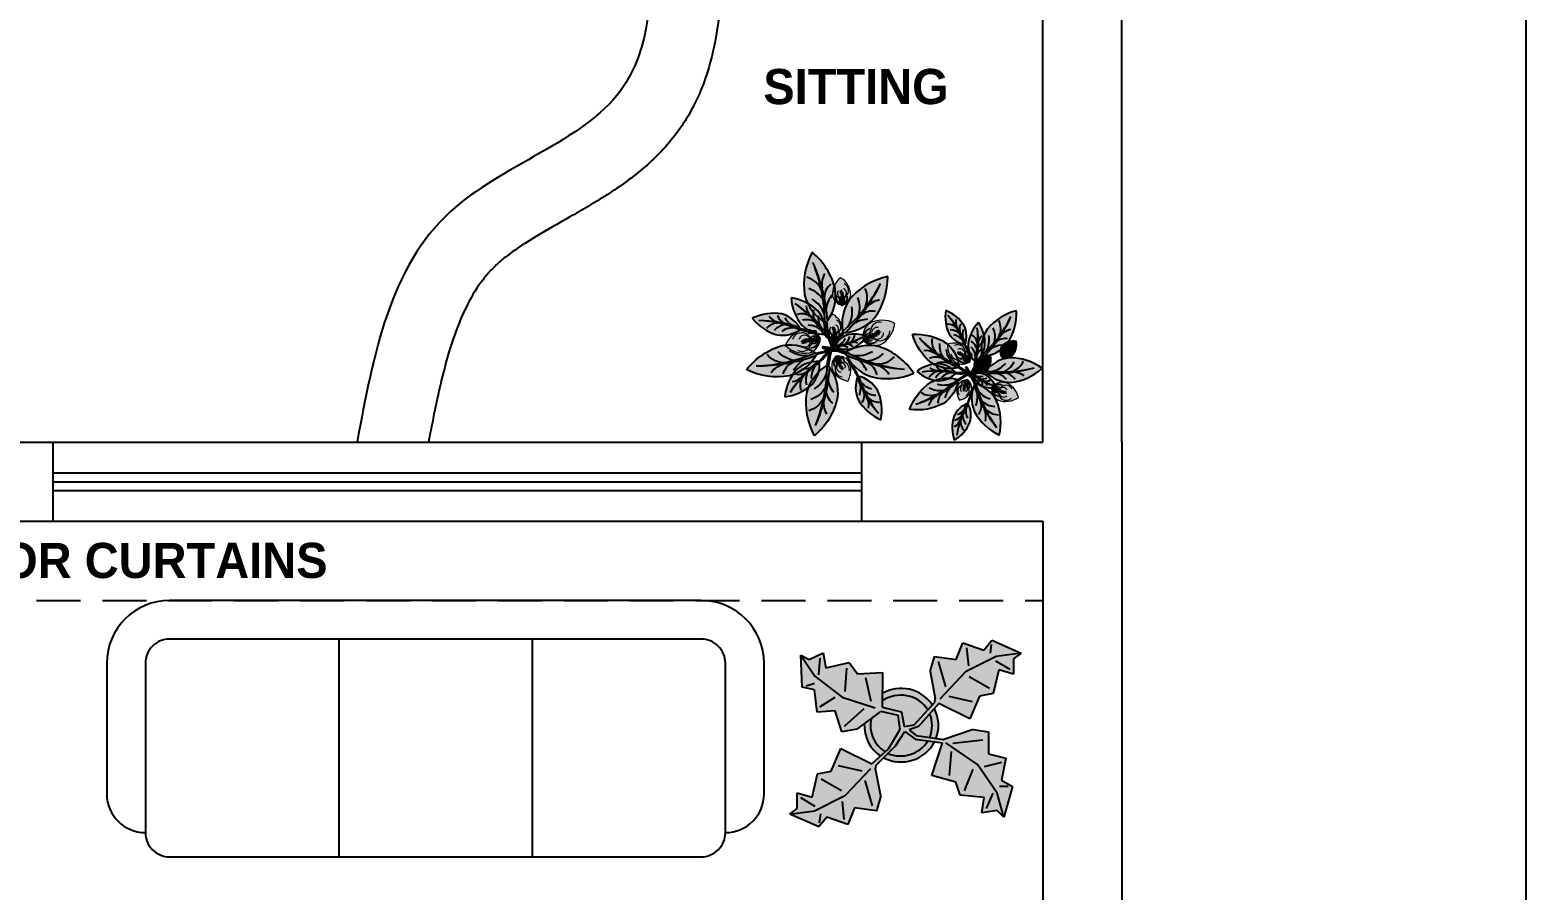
# Model space of a CAD drawing. Header units: inches. Extents: x 9636 to 21597, y -10243 to 557.
# Drawn here: x 14140.9 to 14311.1, y -8409.4 to -8311.6 of the extents above; entities that cross this region are included whole.
import ezdxf

# ---------------------------------------------------------------- set-up
doc = ezdxf.new("R2010")
doc.units = ezdxf.units.IN
doc.header["$MEASUREMENT"] = 0
doc.linetypes.add('DASHED', pattern=[0.75, 0.5, -0.25])
doc.layers.add('IEL-HATCH-002', color=7, linetype='Continuous')
doc.layers.add('MESA', color=7, linetype='Continuous')
doc.styles.add('HEMI', font='stylu.ttf')

# ---------------------------------------------------------------- blocks, each defined once
blk = doc.blocks.new('rthjr')
for p, q in [((3335.61, 665.8), (3275.11, 665.8)), ((3294.36, 661.4), (3294.36, 636.65)), ((3316.36, 661.4), (3316.36, 636.65)), ((3267.96, 658.65), (3267.96, 643.8)), ((3342.76, 643.8), (3342.76, 658.65))]:
    blk.add_line(p, q)
blk.add_lwpolyline([(3275.11, 636.65), (3335.61, 636.65, 0.414214), (3338.36, 639.4), (3338.36, 658.65, 0.414214), (3335.61, 661.4), (3275.11, 661.4, 0.414214), (3272.36, 658.65), (3272.36, 639.4, 0.414214)], format="xyb", close=True)
for centre, radius, start, end in [((3275.11, 658.65), 7.15, 90, 180), ((3335.61, 658.65), 7.15, 0, 90), ((3272.36, 643.8), 4.4, 180, 270), ((3338.36, 643.8), 4.4, 270, 0)]:
    blk.add_arc(centre, radius, start, end)
blk = doc.blocks.new('wegg')
at = {"layer": 'IEL-HATCH-002', "transparency": 33554687}
h = blk.add_hatch(color=256, dxfattribs=at)
h.dxf.hatch_style = 1
h.set_gradient(color1=(88, 186, 72), color2=(19, 103, 52), name='CYLINDER')
h.paths.add_polyline_path([(3815.98, 785.14), (3818.28, 787.76), (3821.8, 786.01), (3822.92, 788.61), (3824.47, 788.9), (3825.1, 791.57), (3826.79, 791.08), (3826.78, 792.84), (3827.63, 793.48), (3824.32, 794.95), (3823.4, 793.82), (3821.01, 794.66), (3820.24, 792.76), (3817.78, 793.1), (3817.29, 791.41), (3817.86, 788.32), (3817.81, 787.92), (3815.47, 785.33), (3814.33, 785.14), (3814.04, 786.8), (3811.83, 787.35), (3811.86, 791.28), (3809.02, 791.15), (3808.09, 792.41), (3805.41, 791.8), (3805.11, 793.54), (3803.53, 792.76), (3802.59, 793.24), (3802.72, 789.62), (3804.13, 789.3), (3804.43, 786.78), (3806.48, 786.92), (3807.24, 784.55), (3808.98, 784.85), (3811.51, 786.72), (3811.67, 786.88), (3813.61, 786.43), (3813.83, 784.78), (3812.57, 782.62), (3810.66, 780.91), (3807.14, 782.66), (3806.02, 780.06), (3804.47, 779.77), (3803.85, 777.1), (3802.16, 777.59), (3802.16, 775.83), (3801.32, 775.19), (3804.63, 773.72), (3805.54, 774.85), (3807.93, 774.01), (3808.7, 775.91), (3811.17, 775.57), (3811.66, 777.26), (3811.09, 780.35), (3811.13, 780.75), (3813.33, 782.94), (3814.4, 784.59), (3815.57, 783.69), (3818.71, 783.29), (3817.47, 779.56), (3820.2, 778.82), (3820.7, 777.32), (3823.43, 777.07), (3823.19, 775.33), (3824.93, 775.58), (3825.67, 774.84), (3826.67, 778.32), (3825.42, 779.06), (3825.92, 781.55), (3823.93, 782.05), (3823.93, 784.54), (3822.19, 784.79), (3818.84, 783.68), (3815.69, 784.14), (3814.9, 784.78)])
at = {"layer": 'IEL-HATCH-002', "true_color": 0x9e7e57, "transparency": 33554687}
h = blk.add_hatch(color=45, dxfattribs=at)
h.dxf.hatch_style = 1
h.paths.add_polyline_path([(3811.83, 788.05), (3811.83, 787.35), (3814.04, 786.8), (3814.33, 785.14), (3815.47, 785.33), (3817.03, 787.05, 0.422139)])
h.paths.add_polyline_path([(3813.83, 784.78), (3813.61, 786.43), (3811.67, 786.88), (3811.51, 786.72), (3810.57, 786.03, 0.320152), (3812.18, 782.28), (3812.57, 782.62)])
h.paths.add_polyline_path([(3817.04, 783.51), (3815.57, 783.69), (3814.4, 784.59), (3813.33, 782.94), (3812.47, 782.08, 0.36519)])
h.paths.add_polyline_path([(3817.27, 786.61), (3815.98, 785.14), (3814.9, 784.78), (3815.69, 784.14), (3817.25, 783.91, 0.188383)])
at = {"layer": 'IEL-HATCH-002', "true_color": 0x735c3f, "transparency": 33554687}
h = blk.add_hatch(color=37, dxfattribs=at)
h.dxf.hatch_style = 1
h.paths.add_polyline_path([(3811.84, 788.9), (3811.83, 788.05, -0.422139), (3817.03, 787.05), (3817.54, 787.61, 0.390322)])
h.paths.add_polyline_path([(3817.78, 787.19), (3817.27, 786.61, -0.188383), (3817.25, 783.91), (3817.98, 783.8, 0.204823)])
h.paths.add_polyline_path([(3817.79, 783.41), (3817.04, 783.51, -0.36519), (3812.47, 782.08), (3811.98, 781.6, 0.411659)])
h = blk.add_hatch(color=37, dxfattribs=at)
h.dxf.hatch_style = 1
h.paths.add_polyline_path([(3810.57, 786.03), (3809.79, 785.46, 0.259563), (3811.64, 781.79), (3812.18, 782.28, -0.320152)])
for p, q in [((3803.53, 792.76), (3805.11, 793.54)), ((3805.11, 793.54), (3805.41, 791.8)), ((3820.24, 792.76), (3821.01, 794.66)), ((3821.01, 794.66), (3823.4, 793.82)), ((3821.43, 794.1), (3821.65, 792.06)), ((3823.4, 793.82), (3824.32, 794.95)), ((3824.25, 794.46), (3824.11, 793.47)), ((3824.32, 794.95), (3827.63, 793.48)), ((3827.63, 793.48), (3824.81, 793.12)), ((3827.63, 793.48), (3826.78, 792.84)), ((3802.72, 789.62), (3802.59, 793.24)), ((3802.59, 793.24), (3803.53, 792.76)), ((3802.59, 793.24), (3804.15, 790.87)), ((3804.62, 791.02), (3804.79, 792.91)), ((3805.41, 791.8), (3808.09, 792.41)), ((3807.77, 791.79), (3807.59, 789.11)), ((3808.09, 792.41), (3809.02, 791.15)), ((3817.29, 791.41), (3817.78, 793.1)), ((3817.78, 793.1), (3820.24, 792.76)), ((3818.2, 792.54), (3819.05, 789.66)), ((3824.81, 793.12), (3821.3, 791.35)), ((3824.74, 792.63), (3826.36, 791.65)), ((3826.78, 792.84), (3826.79, 791.08)), ((3803.19, 789.78), (3804.14, 790.08)), ((3804.15, 790.87), (3807.27, 788.49)), ((3809.02, 791.15), (3811.86, 791.28)), ((3810.57, 787.99), (3809.96, 790.67)), ((3811.86, 791.28), (3811.83, 787.35)), ((3817.29, 791.41), (3817.86, 788.32)), ((3821.3, 791.35), (3818.41, 788.26)), ((3824.05, 789.46), (3821.72, 790.79)), ((3825.1, 791.57), (3824.47, 788.9)), ((3826.79, 791.08), (3825.1, 791.57)), ((3804.13, 789.3), (3802.72, 789.62)), ((3804.43, 786.78), (3804.13, 789.3)), ((3804.75, 787.4), (3806.49, 788.49)), ((3807.27, 788.49), (3811.04, 787.27)), ((3817.81, 787.92), (3817.86, 788.32)), ((3819.41, 788.61), (3822.08, 787.98)), ((3822.92, 788.61), (3821.8, 786.01)), ((3824.47, 788.9), (3822.92, 788.61)), ((3806.48, 786.92), (3804.43, 786.78)), ((3807.24, 784.55), (3806.48, 786.92)), ((3807.56, 785.18), (3809.78, 787.21)), ((3808.98, 784.85), (3811.51, 786.72)), ((3811.51, 786.72), (3811.67, 786.88)), ((3811.67, 786.88), (3813.61, 786.43)), ((3811.83, 787.35), (3814.04, 786.8)), ((3814.04, 786.8), (3814.33, 785.14)), ((3815.47, 785.33), (3817.81, 787.92)), ((3818.28, 787.76), (3815.98, 785.14)), ((3821.8, 786.01), (3818.28, 787.76)), ((3813.61, 786.43), (3813.61, 786.43)), ((3813.61, 786.43), (3813.83, 784.78)), ((3814.33, 785.14), (3815.47, 785.33)), ((3815.98, 785.14), (3814.9, 784.78)), ((3808.98, 784.85), (3807.24, 784.55)), ((3812.57, 782.62), (3813.83, 784.78)), ((3813.33, 782.94), (3814.4, 784.59)), ((3814.4, 784.59), (3815.57, 783.69)), ((3814.9, 784.78), (3815.69, 784.14)), ((3815.57, 783.69), (3818.71, 783.29)), ((3815.69, 784.14), (3818.84, 783.68)), ((3817.47, 779.56), (3818.71, 783.29)), ((3822.19, 784.79), (3818.84, 783.68)), ((3822.69, 780.81), (3819.07, 783.28)), ((3819.87, 783.24), (3823.27, 783.64)), ((3822.19, 784.79), (3823.93, 784.54)), ((3823.93, 784.54), (3823.93, 782.05)), ((3806.02, 780.06), (3807.14, 782.66)), ((3807.14, 782.66), (3810.66, 780.91)), ((3812.57, 782.62), (3810.66, 780.91)), ((3811.13, 780.75), (3813.33, 782.94)), ((3819.7, 782.3), (3819.46, 779.56)), ((3823.93, 782.05), (3825.92, 781.55)), ((3825.92, 781.55), (3825.42, 779.06)), ((3804.47, 779.77), (3806.02, 780.06)), ((3809.54, 780.06), (3806.86, 780.69)), ((3807.65, 777.32), (3810.54, 780.37)), ((3811.09, 780.35), (3811.13, 780.75)), ((3811.66, 777.26), (3811.09, 780.35)), ((3821.2, 777.82), (3822.19, 780.31)), ((3824.93, 777.57), (3822.69, 780.81)), ((3825.42, 781.05), (3823.43, 780.56)), ((3803.85, 777.1), (3804.47, 779.77)), ((3804.9, 779.21), (3807.22, 777.88)), ((3810.74, 776.13), (3809.89, 779.01)), ((3820.2, 778.82), (3817.47, 779.56)), ((3820.7, 777.32), (3820.2, 778.82)), ((3826.17, 778.32), (3825.18, 778.32)), ((3825.42, 779.06), (3826.67, 778.32)), ((3826.67, 778.32), (3825.67, 774.84)), ((3802.16, 775.83), (3802.16, 777.59)), ((3802.16, 777.59), (3803.85, 777.1)), ((3804.2, 776.04), (3802.58, 777.02)), ((3804.13, 775.55), (3807.65, 777.32)), ((3807.51, 774.57), (3807.3, 776.61)), ((3811.66, 777.26), (3811.17, 775.57)), ((3823.43, 777.07), (3820.7, 777.32)), ((3823.19, 775.33), (3823.43, 777.07)), ((3824.43, 777.57), (3823.68, 775.83)), ((3825.67, 774.84), (3824.93, 777.57)), ((3801.32, 775.19), (3802.16, 775.83)), ((3801.32, 775.19), (3804.13, 775.55)), ((3804.63, 773.72), (3801.32, 775.19)), ((3805.54, 774.85), (3804.63, 773.72)), ((3804.7, 774.21), (3804.84, 775.2)), ((3807.93, 774.01), (3805.54, 774.85)), ((3808.7, 775.91), (3807.93, 774.01)), ((3811.17, 775.57), (3808.7, 775.91)), ((3824.93, 775.58), (3823.19, 775.33)), ((3825.67, 774.84), (3824.93, 775.58))]:
    blk.add_line(p, q)
for centre, radius, start, end in [((3813.99, 785.17), 4.31, 34.6099, 120.1028), ((3813.95, 785.02), 3.69, 33.3774, 124.9414), ((3813.8, 785.28), 3.71, 338.2396, 20.9137), ((3813.92, 785.26), 4.31, 340.2076, 26.5091), ((3814.01, 785.28), 4.22, 177.6517, 235.8548), ((3814.01, 785.28), 3.52, 167.7009, 238.6725), ((3813.97, 785.44), 4.33, 242.5812, 332.0847), ((3813.91, 785.51), 3.72, 247.3711, 327.472)]:
    blk.add_arc(centre, radius, start, end)
blk = doc.blocks.new('folha Ant')
at = {"layer": 'MESA', "ltscale": 0.8}
h = blk.add_hatch(color=85, dxfattribs=at)
h.dxf.hatch_style = 1
h.set_gradient(color1=(103, 159, 96), color2=(179, 207, 175), one_color=1, tint=0.75, name='INVCURVED')
h.paths.add_polyline_path([(0.2266, 0.0676, 0.199512), (0.0989, 0.0067, 0.09675), (0.3533, 0.0075, -0.086654), (0.1023, -0.0053, 0.192489), (0.2266, -0.0624, 0.158608), (0.3953, 0.0026, 0.158608)])
h = blk.add_hatch(color=35, dxfattribs=at)
h.dxf.hatch_style = 1
h.set_gradient(color1=(179, 116, 77), color2=(114, 74, 49), one_color=1, tint=0.32, name='CURVED')
h.paths.add_polyline_path([(0.05, -0.0003), (0.0485, 0.0057, 0.033108), (0, 0, 0.809082), (0.002, -0.006, -0.032777)])
h.paths.add_polyline_path([(0.0973, 0.0049, 0.033108), (0.0485, 0.0057), (0.05, -0.0003, -0.032777), (0.0983, -0.001), (0.0953, 0.0026)])
h = blk.add_hatch(color=85, dxfattribs=at)
h.dxf.hatch_style = 1
h.set_gradient(color1=(103, 159, 96), color2=(52, 80, 48), one_color=1, tint=0.25)
h.paths.add_polyline_path([(0.3533, 0.0075, -0.09675), (0.0989, 0.0067, 0.007527), (0.0953, 0.0026, 0.014292), (0.1023, -0.0053, 0.086654)])
blk.add_lwpolyline([(0.0983, -0.001), (0.0953, 0.0026), (0.0973, 0.0049, 0.066288), (0, 0, 0.809082), (0.002, -0.006, -0.065625)], format="xyb", close=True, dxfattribs=at)
for centre, radius, start, end in [((0.2359, -0.1164), 0.1842, 92.91214, 139.76953), ((0.211, -0.2242), 0.2922, 50.90546, 86.95539), ((0.2359, 0.1215), 0.1842, 220.23047, 267.08786), ((0.2242, 0.6583), 0.6635, 259.11898, 281.22354), ((0.1912, 0.7199), 0.7306, 263.00966, 282.81986), ((0.1144, 0.1192), 0.1187, 277.64114, 318.48201), ((0.1515, 0.1013), 0.1129, 290.56342, 330.45391), ((0.211, 0.2293), 0.2922, 273.04461, 309.09454), ((0.2123, 0.0879), 0.0955, 283.00127, 333.19107), ((0.1127, -0.1239), 0.1214, 41.75279, 70.10606), ((0.1853, -0.0821), 0.0727, 27.73756, 79.23475), ((0.2381, -0.0995), 0.0902, 48.80268, 88.01103)]:
    blk.add_arc(centre, radius, start, end, dxfattribs=at)
blk = doc.blocks.new('folha A')
at = {"layer": 'MESA', "ltscale": 0.8}
h = blk.add_hatch(color=7, dxfattribs=at)
h.dxf.hatch_style = 1
h.set_gradient(color1=(237, 238, 238), one_color=1, tint=1)
h.paths.add_polyline_path([(0.15, 0, 0.256909), (0.0543, 0.05, 0.240303), (0.0028, 0.0075, -0.358381), (0.0489, 0.0306, 0.270233), (0, 0, -0.348977), (0.0363, 0.0149, 0.25095), (0.0039, 0, -0.245389), (0.0298, 0.008, 0.153246), (0.0082, 0, 0.15184), (0.0296, -0.008, 0.001374), (0.0298, -0.008, -0.245389), (0.0039, 0, 0.25095), (0.0363, -0.0149, -0.348977), (0, 0, 0.270233), (0.0489, -0.0306, -0.358381), (0.0028, -0.0075, 0.240303), (0.0543, -0.05, 0.256909)])
edge = h.paths.add_edge_path(flags=16)
edge.add_arc((0.0098, 0.0552), 0.0552, 269.91603, 271.41539, ccw=False)
edge.add_arc((0.011, -0.0487), 0.0487, 89.81625, 91.51517, ccw=False)
edge.add_arc((0.0098, 0.0552), 0.0552, 271.41539, 288.97446)
edge.add_spline(control_points=[(0.0278, 0.003), (0.0281, 0.003), (0.03, 0.0028), (0.032, 0.0025), (0.0337, 0.0022)], knot_values=[0.247151, 0.247151, 0.247151, 0.247151, 0.247786, 0.253074, 0.253074, 0.253074, 0.253074], degree=3, periodic=0)
edge.add_spline(control_points=[(0.0337, 0.0022), (0.0349, 0.0021), (0.0361, 0.0019), (0.0372, 0.0017)], knot_values=[0.243636, 0.243636, 0.243636, 0.243636, 0.247151, 0.247151, 0.247151, 0.247151], degree=3, periodic=0)
edge.add_spline(control_points=[(0.0372, 0.0017), (0.0385, 0.0015), (0.0405, 0.0013), (0.0424, 0.0011), (0.0431, 0.0011)], knot_values=[0.23773, 0.23773, 0.23773, 0.23773, 0.241748, 0.243636, 0.243636, 0.243636, 0.243636], degree=3, periodic=0)
edge.add_spline(control_points=[(0.0431, 0.0011), (0.044, 0.001), (0.045, 0.001), (0.0459, 0.001)], knot_values=[0.234818, 0.234818, 0.234818, 0.234818, 0.23773, 0.23773, 0.23773, 0.23773], degree=3, periodic=0)
edge.add_spline(control_points=[(0.0459, 0.001), (0.0472, 0.0009), (0.0485, 0.0009), (0.0498, 0.0009)], knot_values=[0.230931, 0.230931, 0.230931, 0.230931, 0.234818, 0.234818, 0.234818, 0.234818], degree=3, periodic=0)
edge.add_spline(control_points=[(0.0498, 0.0009), (0.0513, 0.0009), (0.0528, 0.0009), (0.0543, 0.0009)], knot_values=[0.226471, 0.226471, 0.226471, 0.226471, 0.230931, 0.230931, 0.230931, 0.230931], degree=3, periodic=0)
edge.add_spline(control_points=[(0.0543, 0.0009), (0.0547, 0.0009), (0.0564, 0.001), (0.0581, 0.001), (0.0594, 0.0011)], knot_values=[0.221526, 0.221526, 0.221526, 0.221526, 0.222579, 0.226471, 0.226471, 0.226471, 0.226471], degree=3, periodic=0)
edge.add_spline(control_points=[(0.0594, 0.0011), (0.0609, 0.0012), (0.0623, 0.0014), (0.0637, 0.0017)], knot_values=[0.217168, 0.217168, 0.217168, 0.217168, 0.221526, 0.221526, 0.221526, 0.221526], degree=3, periodic=0)
edge.add_spline(control_points=[(0.0637, 0.0017), (0.0648, 0.002), (0.066, 0.0024), (0.0672, 0.0029), (0.0674, 0.003)], knot_values=[0.213164, 0.213164, 0.213164, 0.213164, 0.216463, 0.217168, 0.217168, 0.217168, 0.217168], degree=3, periodic=0)
edge.add_spline(control_points=[(0.0674, 0.003), (0.0685, 0.0035), (0.07, 0.0044), (0.0718, 0.0051), (0.0724, 0.0052)], knot_values=[0.207777, 0.207777, 0.207777, 0.207777, 0.211372, 0.213164, 0.213164, 0.213164, 0.213164], degree=3, periodic=0)
edge.add_spline(control_points=[(0.0724, 0.0052), (0.0729, 0.0053), (0.0744, 0.0054), (0.0757, 0.0044), (0.0762, 0.0036)], knot_values=[0.203445, 0.203445, 0.203445, 0.203445, 0.204995, 0.207777, 0.207777, 0.207777, 0.207777], degree=3, periodic=0)
edge.add_spline(control_points=[(0.0762, 0.0036), (0.0763, 0.0036), (0.0768, 0.0026), (0.0767, 0.0012), (0.0763, 0), (0.0763, -0.0001)], knot_values=[0.199694, 0.199694, 0.199694, 0.199694, 0.199863, 0.203137, 0.203445, 0.203445, 0.203445, 0.203445], degree=3, periodic=0)
edge.add_spline(control_points=[(0.0763, -0.0001), (0.0761, -0.0008), (0.0757, -0.0017), (0.075, -0.0024), (0.0748, -0.0026)], knot_values=[0.196756, 0.196756, 0.196756, 0.196756, 0.198903, 0.199694, 0.199694, 0.199694, 0.199694], degree=3, periodic=0)
edge.add_spline(control_points=[(0.0748, -0.0026), (0.0743, -0.0031), (0.0734, -0.0037), (0.0725, -0.0042), (0.0722, -0.0043)], knot_values=[0.193643, 0.193643, 0.193643, 0.193643, 0.195869, 0.196756, 0.196756, 0.196756, 0.196756], degree=3, periodic=0)
edge.add_spline(control_points=[(0.0722, -0.0043), (0.0708, -0.0049), (0.0694, -0.0052), (0.0678, -0.0054)], knot_values=[0.189135, 0.189135, 0.189135, 0.189135, 0.193643, 0.193643, 0.193643, 0.193643], degree=3, periodic=0)
edge.add_spline(control_points=[(0.0678, -0.0054), (0.0677, -0.0054), (0.0667, -0.0056), (0.0657, -0.0057), (0.0648, -0.0058)], knot_values=[0.186092, 0.186092, 0.186092, 0.186092, 0.186502, 0.189135, 0.189135, 0.189135, 0.189135], degree=3, periodic=0)
edge.add_spline(control_points=[(0.0648, -0.0058), (0.0635, -0.0059), (0.0621, -0.006), (0.0608, -0.0061)], knot_values=[0.182083, 0.182083, 0.182083, 0.182083, 0.186092, 0.186092, 0.186092, 0.186092], degree=3, periodic=0)
edge.add_spline(control_points=[(0.0608, -0.0061), (0.0596, -0.0062), (0.0584, -0.0062), (0.0571, -0.0062)], knot_values=[0.178391, 0.178391, 0.178391, 0.178391, 0.182083, 0.182083, 0.182083, 0.182083], degree=3, periodic=0)
edge.add_spline(control_points=[(0.0571, -0.0062), (0.0568, -0.0062), (0.0555, -0.0063), (0.0543, -0.0063), (0.0534, -0.0063)], knot_values=[0.17468, 0.17468, 0.17468, 0.17468, 0.175797, 0.178391, 0.178391, 0.178391, 0.178391], degree=3, periodic=0)
edge.add_spline(control_points=[(0.0534, -0.0063), (0.0525, -0.0063), (0.0516, -0.0063), (0.0506, -0.0063)], knot_values=[0.171864, 0.171864, 0.171864, 0.171864, 0.17468, 0.17468, 0.17468, 0.17468], degree=3, periodic=0)
edge.add_spline(control_points=[(0.0506, -0.0063), (0.0494, -0.0063), (0.0482, -0.0063), (0.047, -0.0062)], knot_values=[0.16826, 0.16826, 0.16826, 0.16826, 0.171864, 0.171864, 0.171864, 0.171864], degree=3, periodic=0)
edge.add_spline(control_points=[(0.047, -0.0062), (0.0453, -0.0061), (0.0434, -0.006), (0.0414, -0.0057), (0.0411, -0.0057)], knot_values=[0.162342, 0.162342, 0.162342, 0.162342, 0.167388, 0.16826, 0.16826, 0.16826, 0.16826], degree=3, periodic=0)
edge.add_spline(control_points=[(0.0411, -0.0057), (0.0399, -0.0055), (0.0386, -0.0053), (0.0374, -0.005)], knot_values=[0.158654, 0.158654, 0.158654, 0.158654, 0.162342, 0.162342, 0.162342, 0.162342], degree=3, periodic=0)
edge.add_spline(control_points=[(0.0374, -0.005), (0.0365, -0.0049), (0.0357, -0.0047), (0.0348, -0.0045)], knot_values=[0.156033, 0.156033, 0.156033, 0.156033, 0.158654, 0.158654, 0.158654, 0.158654], degree=3, periodic=0)
edge.add_spline(control_points=[(0.0348, -0.0045), (0.0335, -0.0043), (0.0317, -0.004), (0.03, -0.0037), (0.0295, -0.0036)], knot_values=[0.15048, 0.15048, 0.15048, 0.15048, 0.154549, 0.156033, 0.156033, 0.156033, 0.156033], degree=3, periodic=0)
edge.add_arc((0.011, -0.0487), 0.0487, 67.70537, 89.81625)
at = {"layer": 'MESA', "lineweight": 5, "ltscale": 0.8}
h = blk.add_hatch(color=83, dxfattribs=at)
h.dxf.hatch_style = 1
h.set_gradient(color1=(117, 211, 105), one_color=1, tint=1)
h.paths.add_polyline_path([(0.0489, 0.0306, 0.358381), (0.0028, 0.0075, 0.02724), (0, 0, -0.270233)])
h.paths.add_polyline_path([(0.0039, 0, -0.25095), (0.0363, 0.0149, 0.348977), (0, 0, 0.348977), (0.0363, -0.0149, -0.25095)])
h.paths.add_polyline_path([(0.0298, 0.008, 0.245389), (0.0039, 0, 0.245389), (0.0298, -0.008, -0.153246), (0.0082, 0, -0.153246)], flags=17)
h.paths.add_polyline_path([(0, 0, 0.02724), (0.0028, -0.0075, 0.358381), (0.0489, -0.0306, -0.270233)])
h = blk.add_hatch(color=95, dxfattribs=at)
h.dxf.hatch_style = 1
h.set_gradient(color1=(68, 182, 53), color2=(121, 213, 109), one_color=1, tint=0.63, name='CYLINDER')
edge = h.paths.add_edge_path()
edge.add_spline(control_points=[(0.0722, -0.0043), (0.0725, -0.0042), (0.0734, -0.0037), (0.0743, -0.0031), (0.0748, -0.0026)], knot_values=[0.193643, 0.193643, 0.193643, 0.193643, 0.194531, 0.196756, 0.196756, 0.196756, 0.196756], degree=3, periodic=0)
edge.add_spline(control_points=[(0.0748, -0.0026), (0.075, -0.0024), (0.0757, -0.0017), (0.0761, -0.0008), (0.0763, -0.0001)], knot_values=[0.196756, 0.196756, 0.196756, 0.196756, 0.197548, 0.199694, 0.199694, 0.199694, 0.199694], degree=3, periodic=0)
edge.add_spline(control_points=[(0.0763, -0.0001), (0.0763, 0), (0.0767, 0.0012), (0.0768, 0.0026), (0.0763, 0.0036), (0.0762, 0.0036)], knot_values=[0.199694, 0.199694, 0.199694, 0.199694, 0.200002, 0.203276, 0.203445, 0.203445, 0.203445, 0.203445], degree=3, periodic=0)
edge.add_spline(control_points=[(0.0762, 0.0036), (0.0757, 0.0044), (0.0744, 0.0054), (0.0729, 0.0053), (0.0724, 0.0052)], knot_values=[0.203445, 0.203445, 0.203445, 0.203445, 0.206228, 0.207777, 0.207777, 0.207777, 0.207777], degree=3, periodic=0)
edge.add_spline(control_points=[(0.0724, 0.0052), (0.0718, 0.0051), (0.07, 0.0044), (0.0685, 0.0035), (0.0674, 0.003)], knot_values=[0.207777, 0.207777, 0.207777, 0.207777, 0.20957, 0.213164, 0.213164, 0.213164, 0.213164], degree=3, periodic=0)
edge.add_spline(control_points=[(0.0674, 0.003), (0.0672, 0.0029), (0.066, 0.0024), (0.0648, 0.002), (0.0637, 0.0017)], knot_values=[0.213164, 0.213164, 0.213164, 0.213164, 0.213868, 0.217168, 0.217168, 0.217168, 0.217168], degree=3, periodic=0)
edge.add_spline(control_points=[(0.0637, 0.0017), (0.0623, 0.0014), (0.0609, 0.0012), (0.0594, 0.0011)], knot_values=[0.217168, 0.217168, 0.217168, 0.217168, 0.221526, 0.221526, 0.221526, 0.221526], degree=3, periodic=0)
edge.add_spline(control_points=[(0.0594, 0.0011), (0.0581, 0.001), (0.0564, 0.001), (0.0547, 0.0009), (0.0543, 0.0009)], knot_values=[0.221526, 0.221526, 0.221526, 0.221526, 0.225418, 0.226471, 0.226471, 0.226471, 0.226471], degree=3, periodic=0)
edge.add_spline(control_points=[(0.0543, 0.0009), (0.0528, 0.0009), (0.0513, 0.0009), (0.0498, 0.0009)], knot_values=[0.226471, 0.226471, 0.226471, 0.226471, 0.230931, 0.230931, 0.230931, 0.230931], degree=3, periodic=0)
edge.add_spline(control_points=[(0.0498, 0.0009), (0.0485, 0.0009), (0.0472, 0.0009), (0.0459, 0.001)], knot_values=[0.230931, 0.230931, 0.230931, 0.230931, 0.234818, 0.234818, 0.234818, 0.234818], degree=3, periodic=0)
edge.add_spline(control_points=[(0.0459, 0.001), (0.045, 0.001), (0.044, 0.001), (0.0431, 0.0011)], knot_values=[0.234818, 0.234818, 0.234818, 0.234818, 0.23773, 0.23773, 0.23773, 0.23773], degree=3, periodic=0)
edge.add_spline(control_points=[(0.0431, 0.0011), (0.0424, 0.0011), (0.0405, 0.0013), (0.0385, 0.0015), (0.0372, 0.0017)], knot_values=[0.23773, 0.23773, 0.23773, 0.23773, 0.239619, 0.243636, 0.243636, 0.243636, 0.243636], degree=3, periodic=0)
edge.add_spline(control_points=[(0.0372, 0.0017), (0.0361, 0.0019), (0.0349, 0.0021), (0.0337, 0.0022)], knot_values=[0.243636, 0.243636, 0.243636, 0.243636, 0.247151, 0.247151, 0.247151, 0.247151], degree=3, periodic=0)
edge.add_spline(control_points=[(0.0337, 0.0022), (0.032, 0.0025), (0.03, 0.0028), (0.0281, 0.003), (0.0278, 0.003)], knot_values=[0.247151, 0.247151, 0.247151, 0.247151, 0.25244, 0.253074, 0.253074, 0.253074, 0.253074], degree=3, periodic=0)
edge.add_arc((0.011, 0.0487), 0.0487, 271.51517, 290.22735, ccw=False)
edge.add_arc((0.011, -0.0487), 0.0487, 67.70537, 88.48483, ccw=False)
edge.add_spline(control_points=[(0.0295, -0.0036), (0.03, -0.0037), (0.0317, -0.004), (0.0335, -0.0043), (0.0348, -0.0045)], knot_values=[0.15048, 0.15048, 0.15048, 0.15048, 0.151964, 0.156033, 0.156033, 0.156033, 0.156033], degree=3, periodic=0)
edge.add_spline(control_points=[(0.0348, -0.0045), (0.0357, -0.0047), (0.0365, -0.0049), (0.0374, -0.005)], knot_values=[0.156033, 0.156033, 0.156033, 0.156033, 0.158654, 0.158654, 0.158654, 0.158654], degree=3, periodic=0)
edge.add_spline(control_points=[(0.0374, -0.005), (0.0386, -0.0053), (0.0399, -0.0055), (0.0411, -0.0057)], knot_values=[0.158654, 0.158654, 0.158654, 0.158654, 0.162342, 0.162342, 0.162342, 0.162342], degree=3, periodic=0)
edge.add_spline(control_points=[(0.0411, -0.0057), (0.0414, -0.0057), (0.0434, -0.006), (0.0453, -0.0061), (0.047, -0.0062)], knot_values=[0.162342, 0.162342, 0.162342, 0.162342, 0.163214, 0.16826, 0.16826, 0.16826, 0.16826], degree=3, periodic=0)
edge.add_spline(control_points=[(0.047, -0.0062), (0.0482, -0.0063), (0.0494, -0.0063), (0.0506, -0.0063)], knot_values=[0.16826, 0.16826, 0.16826, 0.16826, 0.171864, 0.171864, 0.171864, 0.171864], degree=3, periodic=0)
edge.add_spline(control_points=[(0.0506, -0.0063), (0.0516, -0.0063), (0.0525, -0.0063), (0.0534, -0.0063)], knot_values=[0.171864, 0.171864, 0.171864, 0.171864, 0.17468, 0.17468, 0.17468, 0.17468], degree=3, periodic=0)
edge.add_spline(control_points=[(0.0534, -0.0063), (0.0543, -0.0063), (0.0555, -0.0063), (0.0568, -0.0062), (0.0571, -0.0062)], knot_values=[0.17468, 0.17468, 0.17468, 0.17468, 0.177274, 0.178391, 0.178391, 0.178391, 0.178391], degree=3, periodic=0)
edge.add_spline(control_points=[(0.0571, -0.0062), (0.0584, -0.0062), (0.0596, -0.0062), (0.0608, -0.0061)], knot_values=[0.178391, 0.178391, 0.178391, 0.178391, 0.182083, 0.182083, 0.182083, 0.182083], degree=3, periodic=0)
edge.add_spline(control_points=[(0.0608, -0.0061), (0.0621, -0.006), (0.0635, -0.0059), (0.0648, -0.0058)], knot_values=[0.182083, 0.182083, 0.182083, 0.182083, 0.186092, 0.186092, 0.186092, 0.186092], degree=3, periodic=0)
edge.add_spline(control_points=[(0.0648, -0.0058), (0.0657, -0.0057), (0.0667, -0.0056), (0.0677, -0.0054), (0.0678, -0.0054)], knot_values=[0.186092, 0.186092, 0.186092, 0.186092, 0.188726, 0.189135, 0.189135, 0.189135, 0.189135], degree=3, periodic=0)
edge.add_spline(control_points=[(0.0678, -0.0054), (0.0694, -0.0052), (0.0708, -0.0049), (0.0722, -0.0043)], knot_values=[0.189135, 0.189135, 0.189135, 0.189135, 0.193643, 0.193643, 0.193643, 0.193643], degree=3, periodic=0)
at = {"layer": 'MESA', "lineweight": 9, "ltscale": 0.8}
for p, q in [((0.0299, -0.0008), (0.0236, 0.0003)), ((0.0324, 0.0004), (0.0358, 0.0051)), ((0.0367, 0.001), (0.0414, 0.0073)), ((0.0435, -0.0027), (0.0427, 0.0041)), ((0.0455, -0.0007), (0.0466, 0.0032)), ((0.0507, -0.0021), (0.0477, 0.0086)), ((0.0545, -0.0006), (0.0538, 0.005)), ((0.0604, -0.0013), (0.0571, 0.0065)), ((0.0637, -0.0003), (0.0638, 0.0057)), ((0.0674, 0.0003), (0.0674, 0.0088)), ((0.071, 0.0011), (0.0736, 0.0087)), ((0.0744, 0.0005), (0.0836, -0.0024)), ((0.0745, 0.0023), (0.0809, 0.0072)), ((0.0331, -0.0017), (0.0356, -0.0058)), ((0.0359, -0.0021), (0.0384, -0.0071)), ((0.04, -0.0018), (0.0423, -0.0098)), ((0.0474, -0.0047), (0.0459, -0.0105)), ((0.0512, -0.005), (0.0493, -0.009)), ((0.0546, -0.0037), (0.0519, -0.0097)), ((0.0571, -0.0045), (0.0573, -0.0126)), ((0.0629, -0.0036), (0.0579, -0.0096)), ((0.0649, -0.0044), (0.0646, -0.0097)), ((0.0679, -0.003), (0.0676, -0.0121)), ((0.0718, -0.0029), (0.0733, -0.0082)), ((0.0731, -0.0013), (0.0781, -0.005))]:
    blk.add_line(p, q, dxfattribs=at)
for centre, radius, start, end in [((0.0702, -0.0218), 0.0735, 102.48764, 162.77768), ((0.0067, 0.0482), 0.0483, 273.5313, 328.711), ((0.0098, 0.0552), 0.0552, 269.91603, 311.56133), ((0.011, -0.0487), 0.0487, 43.37027, 91.51517), ((0.0655, -0.0023), 0.025, 51.97118, 139.68499), ((0.0788, 0.0012), 0.0378, 48.94459, 144.53335), ((0.0567, -0.062), 0.112, 33.59498, 91.22784), ((0.0702, 0.0218), 0.0735, 197.22232, 257.51236), ((0.0067, -0.0482), 0.0483, 31.289, 86.4687), ((0.0676, -0.0011), 0.0254, 213.67702, 332.84146), ((0.0804, 0.0017), 0.0409, 217.4348, 331.73221), ((0.0567, 0.062), 0.112, 268.77216, 326.40502)]:
    blk.add_arc(centre, radius, start, end, dxfattribs=at)
at = {"layer": 'MESA', "color": 62, "lineweight": 5, "ltscale": 0.8}
for centre, radius, start, end in [((0.0507, -0.0267), 0.0573, 91.76636, 152.2545), ((0.0275, -0.0154), 0.0315, 73.89832, 150.84957), ((0.0399, -0.009), 0.0406, 77.14264, 158.36501), ((0.034, -0.0228), 0.0378, 86.58524, 142.93515), ((0.0245, -0.0208), 0.0293, 79.57473, 134.72404), ((0.0317, -0.0305), 0.0385, 92.86525, 127.71548), ((0.0507, 0.0267), 0.0573, 207.7455, 268.23364), ((0.0275, 0.0154), 0.0315, 209.15043, 286.10168), ((0.0399, 0.009), 0.0406, 201.63499, 282.85736), ((0.034, 0.0228), 0.0378, 217.06485, 273.41476), ((0.0245, 0.0208), 0.0293, 225.27596, 280.42527), ((0.0317, 0.0305), 0.0385, 232.28452, 267.13475)]:
    blk.add_arc(centre, radius, start, end, dxfattribs=at)
blk.add_open_spline([(0.0295, -0.0036), (0.03, -0.0037), (0.0339, -0.0043), (0.0429, -0.0064), (0.0552, -0.0064), (0.0655, -0.0059), (0.0723, -0.0047), (0.0754, -0.0023), (0.0766, 0.0004), (0.0769, 0.0036), (0.0738, 0.0058), (0.0702, 0.0046), (0.0648, 0.0013), (0.0544, 0.0009), (0.0416, 0.0008), (0.0325, 0.0025), (0.0281, 0.003), (0.0278, 0.003)], degree=3, knots=[0.1504802, 0.1504802, 0.1504802, 0.1504802, 0.1519644, 0.163214, 0.177274, 0.1887256, 0.1945307, 0.1975476, 0.2000024, 0.2032763, 0.2062279, 0.2095699, 0.2138685, 0.2254176, 0.2396186, 0.2524399, 0.2530743, 0.2530743, 0.2530743, 0.2530743], dxfattribs=at)
blk = doc.blocks.new('Anturio Completa')
at = {"layer": 'MESA', "xscale": -1}
for p, rotation in [((0.0382, -0.3934), 275.9103487005754), ((0.0047, -0.3743), 209.3422747969654)]:
    blk.add_blockref('folha Ant', p, dxfattribs=dict(at, rotation=rotation))
at = {"layer": 'MESA'}
for name, p, xscale, yscale, zscale, rotation in [('folha Ant', (-0.0545, -0.3355), 0.6875195991113106, 0.6875195991113106, 0.6875195991113106, 134.6123703789177), ('folha Ant', (0.0396, -0.3604), 0.6875195991112988, 0.6875195991112988, 0.6875195991112988, 62.02852832027476), ('folha A', (0.0091, -0.3436), 0.7678141644548924, 0.7678141644548924, 0.7678141644548924, 132.2423739965674), ('folha Ant', (0.06, -0.3566), 0.4588451896756128, 0.4588451896756128, 0.4588451896756128, 214.0760858842101), ('folha Ant', (0.0225, -0.3869), 0.6875195991113231, 0.6875195991113231, 0.6875195991113231, 329.7037252995857), ('folha Ant', (0.1178, -0.4144), 0.6875195991112374, 0.6875195991112374, 0.6875195991112374, 3.732606609119444), ('folha A', (0.0322, -0.3992), 0.7678141644548586, 0.7678141644548586, 0.7678141644548586, 290.0444626994612), ('folha A', (0.0446, -0.5537), 0.7678141644548586, 0.7678141644548586, 0.7678141644548586, 290.0444626994612)]:
    blk.add_blockref(name, p, dxfattribs=dict(at, xscale=xscale, yscale=yscale, zscale=zscale, rotation=rotation))
for name, p, rotation in [('folha Ant', (0.0722, -0.3656), 180), ('folha A', (0.0917, -0.3951), 27.2090412711087), ('folha Ant', (0.0428, -0.3558), 248.0349850699403), ('folha Ant', (0.0423, -0.3813), 297.7195320534174), ('folha A', (-0.0806, -0.4387), 224.8255080541778)]:
    blk.add_blockref(name, p, dxfattribs=dict(at, rotation=rotation))

msp = doc.modelspace()

# ---------------------------------------------------------------- linework, layer by layer
for p, q in [((14256.12, -8358.47), (14256.12, -8262.47)), ((14265.12, -8358.47), (14265.12, -8262.47)), ((14024.12, -8358.47), (14256.12, -8358.47)), ((14265.12, -8358.47), (14265.12, -8699.97)), ((14029.12, -8367.47), (14256.12, -8367.47)), ((14256.12, -8367.47), (14256.12, -8559.47))]:
    msp.add_line(p, q)
at = {"color": 152, "true_color": 0x2776bb}
for p, q in [((14143.52, -8367.47), (14143.52, -8358.47)), ((14235.52, -8367.47), (14235.52, -8358.47)), ((14143.52, -8361.97), (14235.52, -8361.97)), ((14143.52, -8362.97), (14235.52, -8362.97)), ((14143.52, -8363.97), (14235.52, -8363.97))]:
    msp.add_line(p, q, dxfattribs=at)
at = {"linetype": 'DASHED', "ltscale": 10}
msp.add_line((14029.12, -8376.47), (14256.12, -8376.47), dxfattribs=at)
msp.add_lwpolyline([(13654.12, -8962.16), (14311.12, -8962.16), (14311.12, -8220.47), (13654.12, -8220.47), (13654.12, -8684.47)], close=True)
msp.add_spline([(14233.75, -8262.47), (14213.35, -8280.04), (14208.06, -8318.54), (14188.7, -8332.28), (14178.09, -8358.47)], degree=3)
msp.add_open_spline([(14250.01, -8262.47), (14245.91, -8264.79), (14241.8, -8267.11), (14237.7, -8269.43), (14237.69, -8269.43), (14237.69, -8269.43), (14237.69, -8269.44), (14237.08, -8269.78), (14236.49, -8270.11), (14234.72, -8271.12), (14233.58, -8271.78), (14230.67, -8273.51), (14229, -8274.58), (14226.05, -8276.7), (14224.78, -8277.76), (14223.03, -8279.52), (14222.44, -8280.23), (14221.46, -8281.62), (14221.08, -8282.3), (14220.69, -8283.23), (14220.6, -8283.46), (14220.43, -8283.96), (14220.35, -8284.22), (14220.12, -8285.06), (14219.99, -8285.68), (14219.65, -8287.76), (14219.52, -8289.41), (14219.43, -8293.05), (14219.47, -8295.02), (14219.57, -8299.18), (14219.63, -8301.35), (14219.6, -8305.83), (14219.51, -8308.13), (14219.02, -8312.06), (14218.73, -8313.67), (14217.85, -8316.91), (14217.25, -8318.55), (14216.09, -8320.84), (14215.7, -8321.52), (14215.02, -8322.57), (14214.76, -8322.94), (14213.94, -8324.05), (14213.35, -8324.74), (14212.15, -8326.01), (14211.53, -8326.59), (14209.46, -8328.39), (14207.99, -8329.42), (14205.1, -8331.28), (14203.67, -8332.1), (14200.96, -8333.64), (14199.68, -8334.37), (14197.35, -8335.76), (14196.3, -8336.44), (14195.02, -8337.39), (14194.65, -8337.69), (14194.14, -8338.13), (14193.98, -8338.29), (14193.65, -8338.61), (14193.49, -8338.77), (14193.02, -8339.27), (14192.72, -8339.63), (14191.79, -8340.83), (14191.2, -8341.77), (14190.12, -8343.89), (14189.62, -8345.07), (14188.71, -8347.65), (14188.3, -8349.04), (14187.36, -8352.73), (14186.87, -8355.12), (14186.34, -8357.9), (14186.28, -8358.19), (14186.23, -8358.47)], degree=3, knots=[-12.897991, -12.897991, -12.897991, -12.897991, -0.011772, -0.011772, -0.011772, 0, 0, 0, 1.8922, 1.8922, 5.676599, 5.676599, 11.890954, 11.890954, 18.10531, 18.10531, 22.424826, 22.424826, 26.744342, 26.744342, 28.128902, 28.128902, 29.513463, 29.513463, 32.282585, 32.282585, 38.064732, 38.064732, 43.846878, 43.846878, 49.629025, 49.629025, 55.411172, 55.411172, 59.294133, 59.294133, 63.177093, 63.177093, 64.832495, 64.832495, 65.78316, 65.78316, 67.68449, 67.68449, 69.58582, 69.58582, 73.938557, 73.938557, 78.291294, 78.291294, 82.644031, 82.644031, 86.996768, 86.996768, 89.046096, 89.046096, 90.157747, 90.157747, 91.269397, 91.269397, 93.492697, 93.492697, 98.418016, 98.418016, 103.343334, 103.343334, 108.268652, 108.268652, 115.562754, 115.562754, 116.383227, 116.383227, 116.383227, 116.383227])

# ---------------------------------------------------------------- block references
for name, p in [('rthjr', (10881.65, -9042.27)), ('wegg', (10426.02, -9175.95))]:
    msp.add_blockref(name, p)
at = {"layer": 'MESA'}
for p, xscale, yscale, zscale, rotation in [((14230.15, -8357.74), 27.26816714895735, 27.26816714895735, 27.26816714895735, 163.3603496527311), ((14240.98, -8354.76), 21.62886787376999, 21.62886787376999, 21.62886787376999, 115.3361279839223)]:
    msp.add_blockref('Anturio Completa', p, dxfattribs=dict(at, xscale=xscale, yscale=yscale, zscale=zscale, rotation=rotation))

# ---------------------------------------------------------------- texts
at = {"color": 177, "lineweight": 15, "true_color": 0x293189, "char_height": 4, "width": 69.2136, "attachment_point": 3, "rotation": 0.0094, "style": 'HEMI'}
for s, insert in [('\\pxqc;{\\fStylus BT|b1|i0|c0|p34;SITTING}', (14269.48, -8316.04)), ('\\pxqc;{\\fStylus BT|b1|i0|c0|p34;PELMET FOR CURTAINS}', (14177.55, -8369.92))]:
    msp.add_mtext(s, dxfattribs=dict(at, insert=insert))

doc.saveas('drawing.dxf')
